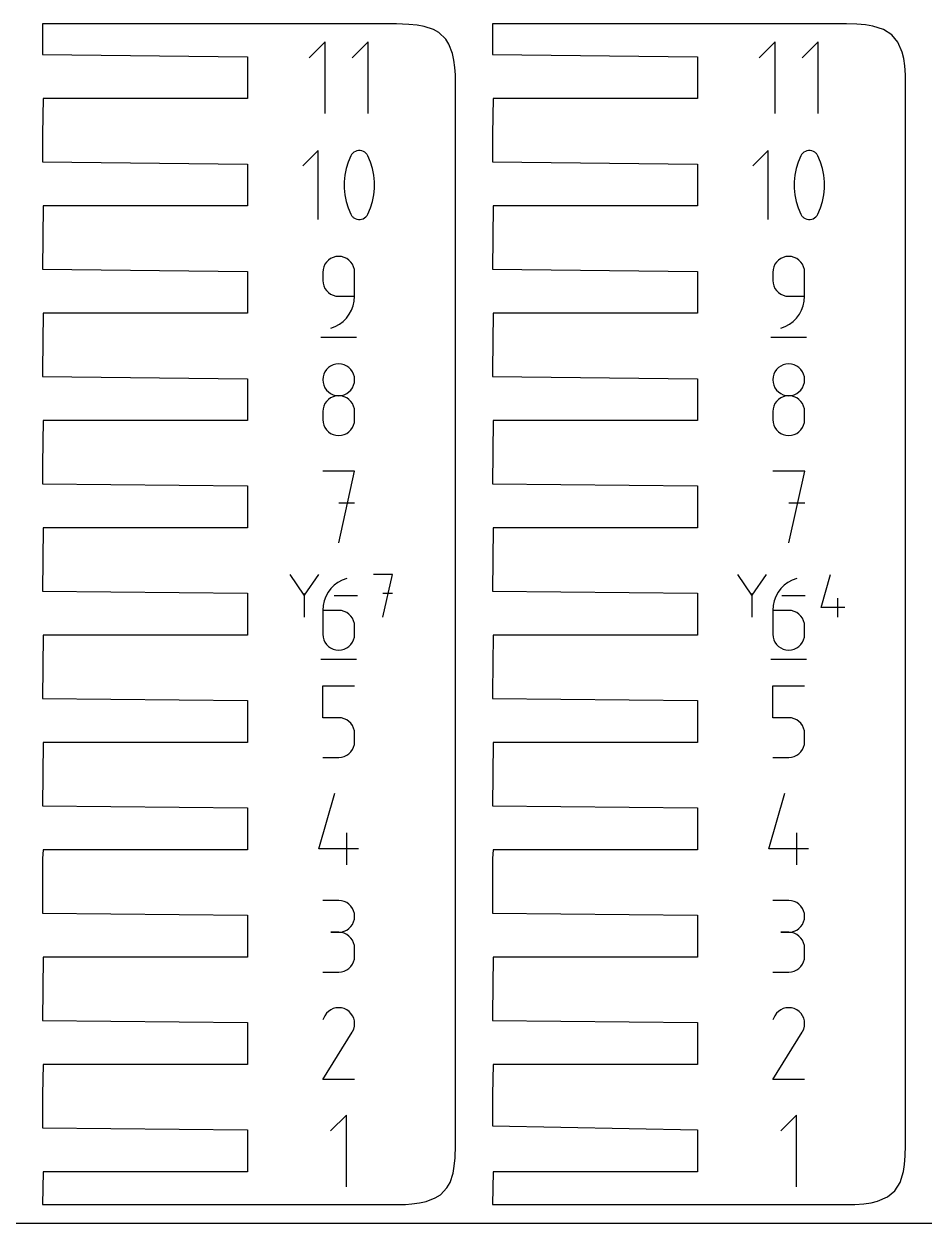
# Model space of a CAD drawing. Extents: x 0 to 38, y 0 to 25.5.
# Drawn here: x 16.575 to 19.625, y 0 to 4.062 of the extents above; entities that cross this region are included whole.
import ezdxf

# ---------------------------------------------------------------- set-up
doc = ezdxf.new("R2010")
doc.units = 0

msp = doc.modelspace()

# ---------------------------------------------------------------- linework, layer by layer
at = {"layer": 'annotation', "color": 1}
for p, q in [((17.595674, 4.002282), (17.541607, 3.9482)), ((17.595674, 3.759082), (17.595674, 4.002282)), ((17.74094, 4.002282), (17.686874, 3.9482)), ((17.74094, 3.759082), (17.74094, 4.002282)), ((19.120674, 4.002282), (19.066607, 3.9482)), ((19.120674, 3.759082), (19.120674, 4.002282)), ((19.26594, 4.002282), (19.211874, 3.9482)), ((19.26594, 3.759082), (19.26594, 4.002282)), ((17.571891, 3.634028), (17.519878, 3.582)), ((17.571891, 3.400063), (17.571891, 3.634028)), ((17.685079, 3.620524), (17.682059, 3.615501)), ((17.688843, 3.624804), (17.685079, 3.620524)), ((17.693227, 3.6283), (17.688843, 3.624804)), ((17.698104, 3.630971), (17.693227, 3.6283)), ((17.703352, 3.632775), (17.698104, 3.630971)), ((17.708844, 3.633671), (17.703352, 3.632775)), ((17.714458, 3.633618), (17.708844, 3.633671)), ((17.720067, 3.632573), (17.714458, 3.633618)), ((17.725548, 3.630497), (17.720067, 3.632573)), ((17.727646, 3.629394), (17.725548, 3.630497)), ((17.725548, 3.630497), (17.725548, 3.630497)), ((17.729659, 3.628128), (17.727646, 3.629394)), ((17.731578, 3.626707), (17.729659, 3.628128)), ((17.733393, 3.625143), (17.731578, 3.626707)), ((17.735093, 3.623445), (17.733393, 3.625143)), ((17.73667, 3.621624), (17.735093, 3.623445)), ((17.738112, 3.619688), (17.73667, 3.621624)), ((17.739412, 3.617649), (17.738112, 3.619688)), ((17.740558, 3.615516), (17.739412, 3.617649)), ((19.096891, 3.634028), (19.044877, 3.582)), ((19.096891, 3.400063), (19.096891, 3.634028)), ((19.210079, 3.620524), (19.207059, 3.615501)), ((19.213843, 3.624804), (19.210079, 3.620524)), ((19.218226, 3.6283), (19.213843, 3.624804)), ((19.223104, 3.630971), (19.218226, 3.6283)), ((19.228351, 3.632775), (19.223104, 3.630971)), ((19.233844, 3.633671), (19.228351, 3.632775)), ((19.239458, 3.633618), (19.233844, 3.633671)), ((19.245067, 3.632573), (19.239458, 3.633618)), ((19.250548, 3.630497), (19.245067, 3.632573)), ((19.252646, 3.629394), (19.250548, 3.630497)), ((19.250548, 3.630497), (19.250548, 3.630497)), ((19.254659, 3.628128), (19.252646, 3.629394)), ((19.256578, 3.626707), (19.254659, 3.628128)), ((19.258393, 3.625143), (19.256578, 3.626707)), ((19.260093, 3.623445), (19.258393, 3.625143)), ((19.261669, 3.621624), (19.260093, 3.623445)), ((19.263112, 3.619688), (19.261669, 3.621624)), ((19.264412, 3.617649), (19.263112, 3.619688)), ((19.265558, 3.615516), (19.264412, 3.617649)), ((17.673091, 3.594411), (17.666364, 3.572709)), ((17.682059, 3.615501), (17.673091, 3.594411)), ((17.682059, 3.615501), (17.682059, 3.615501)), ((17.74957, 3.594382), (17.740558, 3.615516)), ((17.740558, 3.615516), (17.740558, 3.615516)), ((17.756329, 3.572647), (17.74957, 3.594382)), ((19.198091, 3.594411), (19.191364, 3.572709)), ((19.207059, 3.615501), (19.198091, 3.594411)), ((19.207059, 3.615501), (19.207059, 3.615501)), ((19.27457, 3.594382), (19.265558, 3.615516)), ((19.265558, 3.615516), (19.265558, 3.615516)), ((19.281329, 3.572647), (19.27457, 3.594382)), ((17.66188, 3.550568), (17.659638, 3.528161)), ((17.666364, 3.572709), (17.66188, 3.550568)), ((17.760835, 3.550485), (17.756329, 3.572647)), ((17.763088, 3.528067), (17.760835, 3.550485)), ((19.18688, 3.550568), (19.184638, 3.528161)), ((19.191364, 3.572709), (19.18688, 3.550568)), ((19.285835, 3.550485), (19.281329, 3.572647)), ((19.288088, 3.528067), (19.285835, 3.550485)), ((17.659638, 3.528161), (17.659638, 3.505663)), ((17.659638, 3.505663), (17.66188, 3.483244)), ((17.760835, 3.483161), (17.763088, 3.505569)), ((17.763088, 3.505569), (17.763088, 3.528067)), ((19.184638, 3.528161), (19.184638, 3.505663)), ((19.184638, 3.505663), (19.18688, 3.483244)), ((19.285835, 3.483161), (19.288088, 3.505569)), ((19.288088, 3.505569), (19.288088, 3.528067)), ((17.66188, 3.483244), (17.666364, 3.46108)), ((17.666364, 3.46108), (17.673091, 3.439341)), ((17.74957, 3.439313), (17.756329, 3.461018)), ((17.756329, 3.461018), (17.760835, 3.483161)), ((19.18688, 3.483244), (19.191364, 3.46108)), ((19.191364, 3.46108), (19.198091, 3.439341)), ((19.27457, 3.439313), (19.281329, 3.461018)), ((19.281329, 3.461018), (19.285835, 3.483161)), ((17.673091, 3.439341), (17.682059, 3.418203)), ((17.682059, 3.418203), (17.682059, 3.418203)), ((17.682059, 3.418203), (17.683201, 3.416074)), ((17.683201, 3.416074), (17.684491, 3.414045)), ((17.684491, 3.414045), (17.685923, 3.412122)), ((17.733773, 3.408958), (17.737537, 3.413221)), ((17.737537, 3.413221), (17.740558, 3.418218)), ((17.740558, 3.418218), (17.74957, 3.439313)), ((17.740558, 3.418218), (17.740558, 3.418218)), ((19.198091, 3.439341), (19.207059, 3.418203)), ((19.207059, 3.418203), (19.207059, 3.418203)), ((19.207059, 3.418203), (19.208201, 3.416074)), ((19.208201, 3.416074), (19.209491, 3.414045)), ((19.209491, 3.414045), (19.210923, 3.412122)), ((19.258773, 3.408958), (19.262537, 3.413221)), ((19.262537, 3.413221), (19.265558, 3.418218)), ((19.265558, 3.418218), (19.27457, 3.439313)), ((19.265558, 3.418218), (19.265558, 3.418218)), ((17.685923, 3.412122), (17.687492, 3.410311)), ((17.687492, 3.410311), (17.689193, 3.408618)), ((17.689193, 3.408618), (17.691019, 3.407049)), ((17.691019, 3.407049), (17.692966, 3.40561)), ((17.692966, 3.40561), (17.695029, 3.404308)), ((17.695029, 3.404308), (17.697201, 3.403149)), ((17.697201, 3.403149), (17.697201, 3.403149)), ((17.697201, 3.403149), (17.702639, 3.401117)), ((17.702639, 3.401117), (17.708215, 3.400107)), ((17.708215, 3.400107), (17.713805, 3.400078)), ((17.713805, 3.400078), (17.719282, 3.400991)), ((17.719282, 3.400991), (17.72452, 3.402802)), ((17.72452, 3.402802), (17.729392, 3.405472)), ((17.729392, 3.405472), (17.733773, 3.408958)), ((19.210923, 3.412122), (19.212492, 3.410311)), ((19.212492, 3.410311), (19.214192, 3.408618)), ((19.214192, 3.408618), (19.216019, 3.407049)), ((19.216019, 3.407049), (19.217966, 3.40561)), ((19.217966, 3.40561), (19.220029, 3.404308)), ((19.220029, 3.404308), (19.222201, 3.403149)), ((19.222201, 3.403149), (19.222201, 3.403149)), ((19.222201, 3.403149), (19.227639, 3.401117)), ((19.227639, 3.401117), (19.233215, 3.400107)), ((19.233215, 3.400107), (19.238805, 3.400078)), ((19.238805, 3.400078), (19.244282, 3.400991)), ((19.244282, 3.400991), (19.249519, 3.402802)), ((19.249519, 3.402802), (19.254392, 3.405472)), ((19.254392, 3.405472), (19.258773, 3.408958)), ((17.600168, 3.255763), (17.594834, 3.248214)), ((17.606682, 3.262283), (17.600168, 3.255763)), ((17.614221, 3.267621), (17.606682, 3.262283)), ((17.622632, 3.271623), (17.614221, 3.267621)), ((17.631761, 3.274137), (17.622632, 3.271623)), ((17.641454, 3.275009), (17.631761, 3.274137)), ((17.651167, 3.274137), (17.641454, 3.275009)), ((17.641454, 3.275009), (17.641454, 3.275009)), ((17.660306, 3.271623), (17.651167, 3.274137)), ((17.668721, 3.267621), (17.660306, 3.271623)), ((17.676257, 3.262283), (17.668721, 3.267621)), ((17.682765, 3.255763), (17.676257, 3.262283)), ((17.688091, 3.248214), (17.682765, 3.255763)), ((19.125168, 3.255763), (19.119834, 3.248214)), ((19.131681, 3.262283), (19.125168, 3.255763)), ((19.139221, 3.267621), (19.131681, 3.262283)), ((19.147632, 3.271623), (19.139221, 3.267621)), ((19.156761, 3.274137), (19.147632, 3.271623)), ((19.166454, 3.275009), (19.156761, 3.274137)), ((19.176167, 3.274137), (19.166454, 3.275009)), ((19.166454, 3.275009), (19.166454, 3.275009)), ((19.185306, 3.271623), (19.176167, 3.274137)), ((19.19372, 3.267621), (19.185306, 3.271623)), ((19.201257, 3.262283), (19.19372, 3.267621)), ((19.207765, 3.255763), (19.201257, 3.262283)), ((19.21309, 3.248214), (19.207765, 3.255763)), ((17.58832, 3.230643), (17.587448, 3.220927)), ((17.587448, 3.220927), (17.587448, 3.193887)), ((17.590833, 3.23979), (17.58832, 3.230643)), ((17.594834, 3.248214), (17.590833, 3.23979)), ((17.692083, 3.23979), (17.688091, 3.248214)), ((17.69459, 3.230643), (17.692083, 3.23979)), ((17.695459, 3.220927), (17.69459, 3.230643)), ((17.695459, 3.13982), (17.695459, 3.220927)), ((17.695459, 3.220927), (17.695459, 3.220927)), ((19.11332, 3.230643), (19.112448, 3.220927)), ((19.112448, 3.220927), (19.112448, 3.193887)), ((19.115833, 3.23979), (19.11332, 3.230643)), ((19.119834, 3.248214), (19.115833, 3.23979)), ((19.217083, 3.23979), (19.21309, 3.248214)), ((19.21959, 3.230643), (19.217083, 3.23979)), ((19.220459, 3.220927), (19.21959, 3.230643)), ((19.220459, 3.13982), (19.220459, 3.220927)), ((19.220459, 3.220927), (19.220459, 3.220927)), ((17.587448, 3.193887), (17.587448, 3.193887)), ((17.587448, 3.193887), (17.58832, 3.184171)), ((17.58832, 3.184171), (17.590833, 3.175026)), ((17.590833, 3.175026), (17.594834, 3.166604)), ((19.112448, 3.193887), (19.112448, 3.193887)), ((19.112448, 3.193887), (19.11332, 3.184171)), ((19.11332, 3.184171), (19.115833, 3.175026)), ((19.115833, 3.175026), (19.119834, 3.166604)), ((17.594834, 3.166604), (17.600168, 3.159057)), ((17.600168, 3.159057), (17.606682, 3.15254)), ((17.606682, 3.15254), (17.614221, 3.147205)), ((17.614221, 3.147205), (17.622632, 3.143204)), ((17.622632, 3.143204), (17.631761, 3.140692)), ((17.631761, 3.140692), (17.641454, 3.13982)), ((17.641454, 3.13982), (17.695459, 3.13982)), ((17.694264, 3.123423), (17.695459, 3.13982)), ((19.119834, 3.166604), (19.125168, 3.159057)), ((19.125168, 3.159057), (19.131681, 3.15254)), ((19.131681, 3.15254), (19.139221, 3.147205)), ((19.139221, 3.147205), (19.147632, 3.143204)), ((19.147632, 3.143204), (19.156761, 3.140692)), ((19.156761, 3.140692), (19.166454, 3.13982)), ((19.166454, 3.13982), (19.220459, 3.13982)), ((19.219263, 3.123423), (19.220459, 3.13982)), ((17.6775, 3.078843), (17.685137, 3.092736)), ((17.685137, 3.092736), (17.690774, 3.107662)), ((17.690774, 3.107662), (17.694264, 3.123423)), ((19.2025, 3.078843), (19.210137, 3.092736)), ((19.210137, 3.092736), (19.215774, 3.107662)), ((19.215774, 3.107662), (19.219263, 3.123423)), ((17.644048, 3.045343), (17.656809, 3.054948)), ((17.656809, 3.054948), (17.668008, 3.066181)), ((17.668008, 3.066181), (17.6775, 3.078843)), ((19.169048, 3.045343), (19.181808, 3.054948)), ((19.181808, 3.054948), (19.193008, 3.066181)), ((19.193008, 3.066181), (19.2025, 3.078843)), ((17.614428, 3.031809), (17.629872, 3.037564)), ((17.614428, 3.031809), (17.614428, 3.031809)), ((17.629872, 3.037564), (17.644048, 3.045343)), ((19.139428, 3.031809), (19.154872, 3.037564)), ((19.139428, 3.031809), (19.139428, 3.031809)), ((19.154872, 3.037564), (19.169048, 3.045343)), ((17.5807, 3.001409), (17.7023, 3.001409)), ((19.105699, 3.001409), (19.227299, 3.001409)), ((17.600178, 2.891855), (17.594846, 2.884325)), ((17.606691, 2.898362), (17.600178, 2.891855)), ((17.614229, 2.903692), (17.606691, 2.898362)), ((17.622641, 2.907691), (17.614229, 2.903692)), ((17.631772, 2.910204), (17.622641, 2.907691)), ((17.641469, 2.911075), (17.631772, 2.910204)), ((17.651166, 2.910204), (17.641469, 2.911075)), ((17.641469, 2.911075), (17.641469, 2.911075)), ((17.660297, 2.907691), (17.651166, 2.910204)), ((17.668709, 2.903692), (17.660297, 2.907691)), ((17.676247, 2.898362), (17.668709, 2.903692)), ((17.68276, 2.891855), (17.676247, 2.898362)), ((17.688092, 2.884325), (17.68276, 2.891855)), ((19.125178, 2.891855), (19.119846, 2.884325)), ((19.13169, 2.898362), (19.125178, 2.891855)), ((19.139229, 2.903692), (19.13169, 2.898362)), ((19.147641, 2.907691), (19.139229, 2.903692)), ((19.156772, 2.910204), (19.147641, 2.907691)), ((19.166469, 2.911075), (19.156772, 2.910204)), ((19.176166, 2.910204), (19.166469, 2.911075)), ((19.166469, 2.911075), (19.166469, 2.911075)), ((19.185297, 2.907691), (19.176166, 2.910204)), ((19.193709, 2.903692), (19.185297, 2.907691)), ((19.201247, 2.898362), (19.193709, 2.903692)), ((19.20776, 2.891855), (19.201247, 2.898362)), ((19.213092, 2.884325), (19.20776, 2.891855)), ((17.588335, 2.866816), (17.587464, 2.857146)), ((17.587464, 2.857146), (17.587464, 2.857146)), ((17.587464, 2.857146), (17.588335, 2.84743)), ((17.590847, 2.875928), (17.588335, 2.866816)), ((17.588335, 2.84743), (17.590849, 2.838284)), ((17.594846, 2.884325), (17.590847, 2.875928)), ((17.692091, 2.875928), (17.688092, 2.884325)), ((17.692089, 2.838284), (17.694603, 2.84743)), ((17.694603, 2.866816), (17.692091, 2.875928)), ((17.695474, 2.857146), (17.694603, 2.866816)), ((17.694603, 2.84743), (17.695474, 2.857146)), ((17.695474, 2.857146), (17.695474, 2.857146)), ((19.113335, 2.866816), (19.112463, 2.857146)), ((19.112463, 2.857146), (19.112463, 2.857146)), ((19.112463, 2.857146), (19.113335, 2.84743)), ((19.115847, 2.875928), (19.113335, 2.866816)), ((19.113335, 2.84743), (19.115849, 2.838284)), ((19.119846, 2.884325), (19.115847, 2.875928)), ((19.217091, 2.875928), (19.213092, 2.884325)), ((19.217089, 2.838284), (19.219602, 2.84743)), ((19.219603, 2.866816), (19.217091, 2.875928)), ((19.219602, 2.84743), (19.220474, 2.857146)), ((19.220474, 2.857146), (19.219603, 2.866816)), ((19.220474, 2.857146), (19.220474, 2.857146)), ((17.590849, 2.838284), (17.594849, 2.82986)), ((17.594849, 2.82986), (17.600183, 2.822311)), ((17.600183, 2.822311), (17.606697, 2.815791)), ((17.606697, 2.815791), (17.614236, 2.810453)), ((17.614236, 2.810453), (17.622647, 2.80645)), ((17.622647, 2.80645), (17.631776, 2.803936)), ((17.631776, 2.803936), (17.641469, 2.803064)), ((17.641469, 2.803064), (17.651162, 2.803936)), ((17.651162, 2.803936), (17.660291, 2.80645)), ((17.660291, 2.80645), (17.668702, 2.810453)), ((17.668702, 2.810453), (17.676241, 2.815791)), ((17.676241, 2.815791), (17.682755, 2.822311)), ((17.682755, 2.822311), (17.688089, 2.82986)), ((17.688089, 2.82986), (17.692089, 2.838284)), ((19.115849, 2.838284), (19.119849, 2.82986)), ((19.119849, 2.82986), (19.125183, 2.822311)), ((19.125183, 2.822311), (19.131697, 2.815791)), ((19.131697, 2.815791), (19.139236, 2.810453)), ((19.139236, 2.810453), (19.147647, 2.80645)), ((19.147647, 2.80645), (19.156776, 2.803936)), ((19.156776, 2.803936), (19.166469, 2.803064)), ((19.166469, 2.803064), (19.176162, 2.803936)), ((19.176162, 2.803936), (19.185291, 2.80645)), ((19.185291, 2.80645), (19.193702, 2.810453)), ((19.193702, 2.810453), (19.201241, 2.815791)), ((19.201241, 2.815791), (19.207755, 2.822311)), ((19.207755, 2.822311), (19.213089, 2.82986)), ((19.213089, 2.82986), (19.217089, 2.838284)), ((17.590847, 2.767852), (17.588335, 2.758709)), ((17.594846, 2.776274), (17.590847, 2.767852)), ((17.600178, 2.783821), (17.594846, 2.776274)), ((17.606691, 2.790339), (17.600178, 2.783821)), ((17.614229, 2.795676), (17.606691, 2.790339)), ((17.622641, 2.799679), (17.614229, 2.795676)), ((17.631772, 2.802192), (17.622641, 2.799679)), ((17.641469, 2.803064), (17.631772, 2.802192)), ((17.651166, 2.802193), (17.641469, 2.803064)), ((17.641469, 2.803064), (17.641469, 2.803064)), ((17.641469, 2.803064), (17.641469, 2.803064)), ((17.660297, 2.79968), (17.651166, 2.802193)), ((17.668709, 2.79568), (17.660297, 2.79968)), ((17.676247, 2.790344), (17.668709, 2.79568)), ((17.68276, 2.783827), (17.676247, 2.790344)), ((17.688092, 2.776281), (17.68276, 2.783827)), ((17.692091, 2.767858), (17.688092, 2.776281)), ((17.694603, 2.758713), (17.692091, 2.767858)), ((19.115847, 2.767852), (19.113335, 2.758709)), ((19.119846, 2.776274), (19.115847, 2.767852)), ((19.125178, 2.783821), (19.119846, 2.776274)), ((19.13169, 2.790339), (19.125178, 2.783821)), ((19.139229, 2.795676), (19.13169, 2.790339)), ((19.147641, 2.799679), (19.139229, 2.795676)), ((19.156772, 2.802192), (19.147641, 2.799679)), ((19.166469, 2.803064), (19.156772, 2.802192)), ((19.176166, 2.802193), (19.166469, 2.803064)), ((19.166469, 2.803064), (19.166469, 2.803064)), ((19.166469, 2.803064), (19.166469, 2.803064)), ((19.185297, 2.79968), (19.176166, 2.802193)), ((19.193709, 2.79568), (19.185297, 2.79968)), ((19.201247, 2.790344), (19.193709, 2.79568)), ((19.20776, 2.783827), (19.201247, 2.790344)), ((19.213092, 2.776281), (19.20776, 2.783827)), ((19.217091, 2.767858), (19.213092, 2.776281)), ((19.219603, 2.758713), (19.217091, 2.767858)), ((17.588335, 2.758709), (17.587464, 2.748998)), ((17.587464, 2.748998), (17.587464, 2.722094)), ((17.587464, 2.722094), (17.587464, 2.722094)), ((17.587464, 2.722094), (17.588335, 2.712384)), ((17.695474, 2.748998), (17.694603, 2.758713)), ((17.694603, 2.712384), (17.695474, 2.722094)), ((17.695474, 2.722094), (17.695474, 2.748998)), ((17.695474, 2.748998), (17.695474, 2.748998)), ((19.113335, 2.758709), (19.112463, 2.748998)), ((19.112463, 2.748998), (19.112463, 2.722094)), ((19.112463, 2.722094), (19.112463, 2.722094)), ((19.112463, 2.722094), (19.113335, 2.712384)), ((19.219602, 2.712384), (19.220474, 2.722094)), ((19.220474, 2.748998), (19.219603, 2.758713)), ((19.220474, 2.722094), (19.220474, 2.748998)), ((19.220474, 2.748998), (19.220474, 2.748998)), ((17.588335, 2.712384), (17.590849, 2.703251)), ((17.590849, 2.703251), (17.594849, 2.694847)), ((17.594849, 2.694847), (17.600183, 2.687323)), ((17.600183, 2.687323), (17.606697, 2.680828)), ((17.676241, 2.680828), (17.682755, 2.687323)), ((17.682755, 2.687323), (17.688089, 2.694847)), ((17.688089, 2.694847), (17.692089, 2.703251)), ((17.692089, 2.703251), (17.694603, 2.712384)), ((19.113335, 2.712384), (19.115849, 2.703251)), ((19.115849, 2.703251), (19.119849, 2.694847)), ((19.119849, 2.694847), (19.125183, 2.687323)), ((19.125183, 2.687323), (19.131697, 2.680828)), ((19.201241, 2.680828), (19.207755, 2.687323)), ((19.207755, 2.687323), (19.213089, 2.694847)), ((19.213089, 2.694847), (19.217089, 2.703251)), ((19.217089, 2.703251), (19.219602, 2.712384)), ((17.606697, 2.680828), (17.614236, 2.675514)), ((17.614236, 2.675514), (17.622647, 2.671532)), ((17.622647, 2.671532), (17.631776, 2.669032)), ((17.631776, 2.669032), (17.641469, 2.668165)), ((17.641469, 2.668165), (17.651162, 2.669032)), ((17.641469, 2.668165), (17.641469, 2.668165)), ((17.651162, 2.669032), (17.660291, 2.671532)), ((17.660291, 2.671532), (17.668702, 2.675514)), ((17.668702, 2.675514), (17.676241, 2.680828)), ((19.131697, 2.680828), (19.139236, 2.675514)), ((19.139236, 2.675514), (19.147647, 2.671532)), ((19.147647, 2.671532), (19.156776, 2.669032)), ((19.156776, 2.669032), (19.166469, 2.668165)), ((19.166469, 2.668165), (19.176162, 2.669032)), ((19.166469, 2.668165), (19.166469, 2.668165)), ((19.176162, 2.669032), (19.185291, 2.671532)), ((19.185291, 2.671532), (19.193702, 2.675514)), ((19.193702, 2.675514), (19.201241, 2.680828)), ((17.695535, 2.547736), (17.587387, 2.547736)), ((17.641469, 2.304536), (17.695535, 2.547736)), ((19.220535, 2.547736), (19.112387, 2.547736)), ((19.166469, 2.304536), (19.220535, 2.547736)), ((17.695535, 2.439436), (17.641469, 2.439436)), ((19.220535, 2.439436), (19.166469, 2.439436)), ((17.524614, 2.127549), (17.476576, 2.197018)), ((17.572643, 2.197018), (17.524614, 2.127549)), ((17.82344, 2.197013), (17.759399, 2.197013)), ((17.791424, 2.052999), (17.82344, 2.197013)), ((19.041653, 2.127549), (18.993615, 2.197018)), ((19.089682, 2.197018), (19.041653, 2.127549)), ((19.276442, 2.085015), (19.308377, 2.197013)), ((17.626141, 2.160848), (17.61493, 2.14959)), ((17.638918, 2.170483), (17.626141, 2.160848)), ((17.653115, 2.178299), (17.638918, 2.170483)), ((17.668586, 2.1841), (17.653115, 2.178299)), ((17.668586, 2.1841), (17.668586, 2.1841)), ((19.151141, 2.160848), (19.13993, 2.14959)), ((19.163918, 2.170483), (19.151141, 2.160848)), ((19.178115, 2.178299), (19.163918, 2.170483)), ((19.193586, 2.1841), (19.178115, 2.178299)), ((19.193586, 2.1841), (19.193586, 2.1841)), ((17.524614, 2.133139), (17.524614, 2.052995)), ((17.597789, 2.122986), (17.59215, 2.108032)), ((17.605431, 2.136904), (17.597789, 2.122986)), ((17.61493, 2.14959), (17.605431, 2.136904)), ((17.705411, 2.125006), (17.626667, 2.125006)), ((17.82344, 2.132882), (17.791424, 2.132882)), ((19.041653, 2.133139), (19.041653, 2.052995)), ((19.122789, 2.122986), (19.11715, 2.108032)), ((19.130431, 2.136904), (19.122789, 2.122986)), ((19.13993, 2.14959), (19.130431, 2.136904)), ((19.22245, 2.125006), (19.143705, 2.125006)), ((19.332436, 2.052999), (19.332436, 2.116959)), ((17.588659, 2.092238), (17.587464, 2.075799)), ((17.587464, 2.075799), (17.587464, 1.994966)), ((17.641469, 2.075799), (17.587464, 2.075799)), ((17.59215, 2.108032), (17.588659, 2.092238)), ((17.651182, 2.074932), (17.641469, 2.075799)), ((17.660322, 2.072433), (17.651182, 2.074932)), ((17.668736, 2.06845), (17.660322, 2.072433)), ((19.113659, 2.092238), (19.112463, 2.075799)), ((19.112463, 2.075799), (19.112463, 1.994966)), ((19.166469, 2.075799), (19.112463, 2.075799)), ((19.11715, 2.108032), (19.113659, 2.092238)), ((19.176182, 2.074932), (19.166469, 2.075799)), ((19.185322, 2.072433), (19.176182, 2.074932)), ((19.193736, 2.06845), (19.185322, 2.072433)), ((19.356406, 2.085015), (19.276442, 2.085015)), ((17.676273, 2.063137), (17.668736, 2.06845)), ((17.68278, 2.056642), (17.676273, 2.063137)), ((17.688106, 2.049117), (17.68278, 2.056642)), ((17.692098, 2.040713), (17.688106, 2.049117)), ((17.694605, 2.03158), (17.692098, 2.040713)), ((17.695474, 2.02187), (17.694605, 2.03158)), ((19.201272, 2.063137), (19.193736, 2.06845)), ((19.20778, 2.056642), (19.201272, 2.063137)), ((19.213106, 2.049117), (19.20778, 2.056642)), ((19.217098, 2.040713), (19.213106, 2.049117)), ((19.219605, 2.03158), (19.217098, 2.040713)), ((19.220474, 2.02187), (19.219605, 2.03158)), ((17.587464, 1.994966), (17.587464, 1.994966)), ((17.587464, 1.994966), (17.588335, 1.985251)), ((17.694605, 1.985251), (17.695474, 1.994966)), ((17.695474, 1.994966), (17.695474, 2.02187)), ((17.695474, 2.02187), (17.695474, 2.02187)), ((19.112463, 1.994966), (19.112463, 1.994966)), ((19.112463, 1.994966), (19.113335, 1.985251)), ((19.219605, 1.985251), (19.220474, 1.994966)), ((19.220474, 1.994966), (19.220474, 2.02187)), ((19.220474, 2.02187), (19.220474, 2.02187)), ((17.588335, 1.985251), (17.590849, 1.976106)), ((17.590849, 1.976106), (17.594849, 1.967684)), ((17.594849, 1.967684), (17.600183, 1.960137)), ((17.600183, 1.960137), (17.606697, 1.95362)), ((17.606697, 1.95362), (17.614236, 1.948285)), ((17.668736, 1.948285), (17.676273, 1.95362)), ((17.676273, 1.95362), (17.68278, 1.960137)), ((17.68278, 1.960137), (17.688106, 1.967684)), ((17.688106, 1.967684), (17.692098, 1.976106)), ((17.692098, 1.976106), (17.694605, 1.985251)), ((19.113335, 1.985251), (19.115849, 1.976106)), ((19.115849, 1.976106), (19.119849, 1.967684)), ((19.119849, 1.967684), (19.125183, 1.960137)), ((19.125183, 1.960137), (19.131697, 1.95362)), ((19.131697, 1.95362), (19.139236, 1.948285)), ((19.193736, 1.948285), (19.201272, 1.95362)), ((19.201272, 1.95362), (19.20778, 1.960137)), ((19.20778, 1.960137), (19.213106, 1.967684)), ((19.213106, 1.967684), (19.217098, 1.976106)), ((19.217098, 1.976106), (19.219605, 1.985251)), ((17.5807, 1.9105), (17.7023, 1.9105)), ((17.614236, 1.948285), (17.622647, 1.944284)), ((17.622647, 1.944284), (17.631776, 1.941772)), ((17.631776, 1.941772), (17.641469, 1.9409)), ((17.641469, 1.9409), (17.651182, 1.941772)), ((17.641469, 1.9409), (17.641469, 1.9409)), ((17.651182, 1.941772), (17.660322, 1.944284)), ((17.660322, 1.944284), (17.668736, 1.948285)), ((19.105699, 1.9105), (19.227299, 1.9105)), ((19.139236, 1.948285), (19.147647, 1.944284)), ((19.147647, 1.944284), (19.156776, 1.941772)), ((19.156776, 1.941772), (19.166469, 1.9409)), ((19.166469, 1.9409), (19.176182, 1.941772)), ((19.166469, 1.9409), (19.166469, 1.9409)), ((19.176182, 1.941772), (19.185322, 1.944284)), ((19.185322, 1.944284), (19.193736, 1.948285)), ((17.587464, 1.712163), (17.587464, 1.820464)), ((17.587464, 1.820464), (17.695474, 1.820464)), ((19.112463, 1.712163), (19.112463, 1.820464)), ((19.112463, 1.820464), (19.220474, 1.820464)), ((17.641469, 1.712163), (17.587464, 1.712163)), ((17.651166, 1.711296), (17.641469, 1.712163)), ((17.660297, 1.708796), (17.651166, 1.711296)), ((17.668709, 1.704814), (17.660297, 1.708796)), ((19.166469, 1.712163), (19.112463, 1.712163)), ((19.176166, 1.711296), (19.166469, 1.712163)), ((19.185297, 1.708796), (19.176166, 1.711296)), ((19.193709, 1.704814), (19.185297, 1.708796)), ((17.676247, 1.6995), (17.668709, 1.704814)), ((17.68276, 1.693005), (17.676247, 1.6995)), ((17.688092, 1.685481), (17.68276, 1.693005)), ((17.692091, 1.677077), (17.688092, 1.685481)), ((17.694603, 1.667944), (17.692091, 1.677077)), ((17.695474, 1.658234), (17.694603, 1.667944)), ((19.201247, 1.6995), (19.193709, 1.704814)), ((19.20776, 1.693005), (19.201247, 1.6995)), ((19.213092, 1.685481), (19.20776, 1.693005)), ((19.217091, 1.677077), (19.213092, 1.685481)), ((19.219603, 1.667944), (19.217091, 1.677077)), ((19.220474, 1.658234), (19.219603, 1.667944)), ((17.694603, 1.621615), (17.695474, 1.63133)), ((17.695474, 1.63133), (17.695474, 1.658234)), ((17.695474, 1.658234), (17.695474, 1.658234)), ((19.219602, 1.621615), (19.220474, 1.63133)), ((19.220474, 1.63133), (19.220474, 1.658234)), ((19.220474, 1.658234), (19.220474, 1.658234)), ((17.660291, 1.580648), (17.668702, 1.584648)), ((17.668702, 1.584648), (17.676241, 1.589984)), ((17.676241, 1.589984), (17.682755, 1.596501)), ((17.682755, 1.596501), (17.688089, 1.604047)), ((17.688089, 1.604047), (17.692089, 1.61247)), ((17.692089, 1.61247), (17.694603, 1.621615)), ((19.185291, 1.580648), (19.193702, 1.584648)), ((19.193702, 1.584648), (19.201241, 1.589984)), ((19.201241, 1.589984), (19.207755, 1.596501)), ((19.207755, 1.596501), (19.213089, 1.604047)), ((19.213089, 1.604047), (19.217089, 1.61247)), ((19.217089, 1.61247), (19.219602, 1.621615)), ((17.587464, 1.577264), (17.641469, 1.577264)), ((17.641469, 1.577264), (17.651162, 1.578135)), ((17.641469, 1.577264), (17.641469, 1.577264)), ((17.651162, 1.578135), (17.660291, 1.580648)), ((19.112463, 1.577264), (19.166469, 1.577264)), ((19.166469, 1.577264), (19.176162, 1.578135)), ((19.166469, 1.577264), (19.166469, 1.577264)), ((19.176162, 1.578135), (19.185291, 1.580648)), ((17.573951, 1.267694), (17.62788, 1.456827)), ((19.098951, 1.267694), (19.15288, 1.456827)), ((17.66851, 1.213627), (17.66851, 1.321638)), ((19.19351, 1.213627), (19.19351, 1.321638)), ((17.708987, 1.267694), (17.573951, 1.267694)), ((19.233987, 1.267694), (19.098951, 1.267694)), ((17.641469, 1.092909), (17.587464, 1.092909)), ((17.651182, 1.092037), (17.641469, 1.092909)), ((17.660322, 1.089524), (17.651182, 1.092037)), ((17.668736, 1.085526), (17.660322, 1.089524)), ((17.676273, 1.080196), (17.668736, 1.085526)), ((17.68278, 1.073689), (17.676273, 1.080196)), ((17.688106, 1.066159), (17.68278, 1.073689)), ((17.692098, 1.057761), (17.688106, 1.066159)), ((17.694605, 1.04865), (17.692098, 1.057761)), ((19.166469, 1.092909), (19.112463, 1.092909)), ((19.176182, 1.092037), (19.166469, 1.092909)), ((19.185322, 1.089524), (19.176182, 1.092037)), ((19.193736, 1.085526), (19.185322, 1.089524)), ((19.201272, 1.080196), (19.193736, 1.085526)), ((19.20778, 1.073689), (19.201272, 1.080196)), ((19.213106, 1.066159), (19.20778, 1.073689)), ((19.217098, 1.057761), (19.213106, 1.066159)), ((19.219605, 1.04865), (19.217098, 1.057761)), ((17.688106, 1.011693), (17.692098, 1.020117)), ((17.692098, 1.020117), (17.694605, 1.029264)), ((17.695474, 1.03898), (17.694605, 1.04865)), ((17.694605, 1.029264), (17.695474, 1.03898)), ((17.695474, 1.03898), (17.695474, 1.03898)), ((19.213106, 1.011693), (19.217098, 1.020117)), ((19.217098, 1.020117), (19.219605, 1.029264)), ((19.220474, 1.03898), (19.219605, 1.04865)), ((19.219605, 1.029264), (19.220474, 1.03898)), ((19.220474, 1.03898), (19.220474, 1.03898)), ((17.641469, 0.984898), (17.614428, 0.984898)), ((17.614428, 0.984898), (17.641469, 0.984898)), ((17.641469, 0.984898), (17.651182, 0.98577)), ((17.651182, 0.984026), (17.641469, 0.984898)), ((17.641469, 0.984898), (17.641469, 0.984898)), ((17.651182, 0.98577), (17.660322, 0.988284)), ((17.660322, 0.981514), (17.651182, 0.984026)), ((17.660322, 0.988284), (17.668736, 0.992286)), ((17.668736, 0.977515), (17.660322, 0.981514)), ((17.668736, 0.992286), (17.676273, 0.997624)), ((17.676273, 0.972185), (17.668736, 0.977515)), ((17.676273, 0.997624), (17.68278, 1.004144)), ((17.68278, 1.004144), (17.688106, 1.011693)), ((19.166469, 0.984898), (19.139428, 0.984898)), ((19.139428, 0.984898), (19.166469, 0.984898)), ((19.166469, 0.984898), (19.176182, 0.98577)), ((19.176182, 0.984026), (19.166469, 0.984898)), ((19.166469, 0.984898), (19.166469, 0.984898)), ((19.176182, 0.98577), (19.185322, 0.988284)), ((19.185322, 0.981514), (19.176182, 0.984026)), ((19.185322, 0.988284), (19.193736, 0.992286)), ((19.193736, 0.977515), (19.185322, 0.981514)), ((19.193736, 0.992286), (19.201272, 0.997624)), ((19.201272, 0.972185), (19.193736, 0.977515)), ((19.201272, 0.997624), (19.20778, 1.004144)), ((19.20778, 1.004144), (19.213106, 1.011693)), ((17.68278, 0.965678), (17.676273, 0.972185)), ((17.688106, 0.958148), (17.68278, 0.965678)), ((17.692098, 0.94975), (17.688106, 0.958148)), ((17.694605, 0.940639), (17.692098, 0.94975)), ((17.695474, 0.930969), (17.694605, 0.940639)), ((19.20778, 0.965678), (19.201272, 0.972185)), ((19.213106, 0.958148), (19.20778, 0.965678)), ((19.217098, 0.94975), (19.213106, 0.958148)), ((19.219605, 0.940639), (19.217098, 0.94975)), ((19.220474, 0.930969), (19.219605, 0.940639)), ((17.692098, 0.88514), (17.694605, 0.894254)), ((17.694605, 0.894254), (17.695474, 0.903928)), ((17.695474, 0.903928), (17.695474, 0.930969)), ((17.695474, 0.930969), (17.695474, 0.930969)), ((19.217098, 0.88514), (19.219605, 0.894254)), ((19.219605, 0.894254), (19.220474, 0.903928)), ((19.220474, 0.903928), (19.220474, 0.930969)), ((19.220474, 0.930969), (19.220474, 0.930969)), ((17.651182, 0.85087), (17.660322, 0.853381)), ((17.660322, 0.853381), (17.668736, 0.857378)), ((17.668736, 0.857378), (17.676273, 0.862707)), ((17.676273, 0.862707), (17.68278, 0.869212)), ((17.68278, 0.869212), (17.688106, 0.876742)), ((17.688106, 0.876742), (17.692098, 0.88514)), ((19.176182, 0.85087), (19.185322, 0.853381)), ((19.185322, 0.853381), (19.193736, 0.857378)), ((19.193736, 0.857378), (19.201272, 0.862707)), ((19.201272, 0.862707), (19.20778, 0.869212)), ((19.20778, 0.869212), (19.213106, 0.876742)), ((19.213106, 0.876742), (19.217098, 0.88514)), ((17.587464, 0.849999), (17.641469, 0.849999)), ((17.641469, 0.849999), (17.651182, 0.85087)), ((17.641469, 0.849999), (17.641469, 0.849999)), ((19.112463, 0.849999), (19.166469, 0.849999)), ((19.166469, 0.849999), (19.176182, 0.85087)), ((19.166469, 0.849999), (19.166469, 0.849999)), ((17.594708, 0.702512), (17.587616, 0.688907)), ((17.600336, 0.710492), (17.594708, 0.702512)), ((17.607088, 0.717154), (17.600336, 0.710492)), ((17.61476, 0.722444), (17.607088, 0.717154)), ((17.623145, 0.726309), (17.61476, 0.722444)), ((17.632038, 0.728695), (17.623145, 0.726309)), ((17.641234, 0.729549), (17.632038, 0.728695)), ((17.650528, 0.728817), (17.641234, 0.729549)), ((17.659714, 0.726447), (17.650528, 0.728817)), ((17.668586, 0.722384), (17.659714, 0.726447)), ((17.676522, 0.716749), (17.668586, 0.722384)), ((17.668586, 0.722384), (17.668586, 0.722384)), ((17.683157, 0.709987), (17.676522, 0.716749)), ((17.688432, 0.702306), (17.683157, 0.709987)), ((17.692289, 0.693911), (17.688432, 0.702306)), ((17.694668, 0.685012), (17.692289, 0.693911)), ((19.119708, 0.702512), (19.112616, 0.688907)), ((19.125336, 0.710492), (19.119708, 0.702512)), ((19.132088, 0.717154), (19.125336, 0.710492)), ((19.13976, 0.722444), (19.132088, 0.717154)), ((19.148145, 0.726309), (19.13976, 0.722444)), ((19.157038, 0.728695), (19.148145, 0.726309)), ((19.166234, 0.729549), (19.157038, 0.728695)), ((19.175528, 0.728817), (19.166234, 0.729549)), ((19.184713, 0.726447), (19.175528, 0.728817)), ((19.193586, 0.722384), (19.184713, 0.726447)), ((19.201522, 0.716749), (19.193586, 0.722384)), ((19.193586, 0.722384), (19.193586, 0.722384)), ((19.208157, 0.709987), (19.201522, 0.716749)), ((19.213432, 0.702306), (19.208157, 0.709987)), ((19.217289, 0.693911), (19.213432, 0.702306)), ((19.219668, 0.685012), (19.217289, 0.693911)), ((17.68823, 0.648506), (17.692351, 0.657354)), ((17.692351, 0.657354), (17.694758, 0.666526)), ((17.695511, 0.675814), (17.694668, 0.685012)), ((17.694758, 0.666526), (17.695511, 0.675814)), ((19.21323, 0.648506), (19.217351, 0.657354)), ((19.217351, 0.657354), (19.219758, 0.666526)), ((19.220511, 0.675814), (19.219668, 0.685012)), ((19.219758, 0.666526), (19.220511, 0.675814)), ((17.587464, 0.486353), (17.687269, 0.647027)), ((17.687269, 0.647027), (17.687389, 0.647174)), ((17.687269, 0.647027), (17.687269, 0.647027)), ((17.687389, 0.647174), (17.687503, 0.647323)), ((17.687503, 0.647323), (17.687613, 0.647475)), ((17.687613, 0.647475), (17.68772, 0.64763)), ((17.68772, 0.64763), (17.687824, 0.64779)), ((17.687824, 0.64779), (17.687927, 0.647957)), ((17.687927, 0.647957), (17.688028, 0.648131)), ((17.688028, 0.648131), (17.688129, 0.648313)), ((17.688129, 0.648313), (17.68823, 0.648506)), ((17.68823, 0.648506), (17.68823, 0.648506)), ((19.112463, 0.486353), (19.212269, 0.647027)), ((19.212269, 0.647027), (19.212388, 0.647174)), ((19.212269, 0.647027), (19.212269, 0.647027)), ((19.212388, 0.647174), (19.212503, 0.647323)), ((19.212503, 0.647323), (19.212613, 0.647475)), ((19.212613, 0.647475), (19.21272, 0.64763)), ((19.21272, 0.64763), (19.212824, 0.64779)), ((19.212824, 0.64779), (19.212927, 0.647957)), ((19.212927, 0.647957), (19.213028, 0.648131)), ((19.213028, 0.648131), (19.213129, 0.648313)), ((19.213129, 0.648313), (19.21323, 0.648506)), ((19.21323, 0.648506), (19.21323, 0.648506)), ((17.695474, 0.486353), (17.587464, 0.486353)), ((19.220474, 0.486353), (19.112463, 0.486353)), ((17.668281, 0.365918), (17.614214, 0.311836)), ((17.668281, 0.122718), (17.668281, 0.365918)), ((19.193281, 0.365918), (19.139214, 0.311836)), ((19.193281, 0.122718), (19.193281, 0.365918))]:
    msp.add_line(p, q, dxfattribs=at)
at = {"layer": 'boundary', "color": 5}
for p, q in [((17.304166, 4.0625), (16.6375, 4.0625)), ((16.6375, 4.0625), (16.6375, 3.959282)), ((17.8375, 4.0625), (17.304166, 4.0625)), ((17.858256, 4.061977), (17.8375, 4.0625)), ((19.095833, 4.0625), (18.162499, 4.0625)), ((18.162499, 4.0625), (18.162499, 3.959282)), ((19.3625, 4.0625), (19.095833, 4.0625)), ((19.397526, 4.061617), (19.3625, 4.0625)), ((17.878984, 4.06106), (17.858256, 4.061977)), ((17.907007, 4.058226), (17.878984, 4.06106)), ((17.930573, 4.053926), (17.907007, 4.058226)), ((17.962431, 4.043733), (17.930573, 4.053926)), ((17.980672, 4.033458), (17.962431, 4.043733)), ((18.004194, 4.011552), (17.980672, 4.033458)), ((19.426586, 4.059112), (19.397526, 4.061617)), ((19.450981, 4.055126), (19.426586, 4.059112)), ((19.48743, 4.043733), (19.450981, 4.055126)), ((19.515876, 4.025924), (19.48743, 4.043733)), ((19.536587, 4.001169), (19.515876, 4.025924)), ((18.0148, 3.993651), (18.004194, 4.011552)), ((18.027176, 3.962576), (18.0148, 3.993651)), ((19.551045, 3.967337), (19.536587, 4.001169)), ((16.6375, 3.959282), (17.332297, 3.951682)), ((17.332297, 3.951682), (17.332297, 3.809682)), ((18.031949, 3.940281), (18.027176, 3.962576)), ((18.162499, 3.959282), (18.857297, 3.951682)), ((18.857297, 3.951682), (18.857297, 3.809682)), ((19.556135, 3.945912), (19.551045, 3.967337)), ((19.559799, 3.920571), (19.556135, 3.945912)), ((18.035244, 3.914657), (18.031949, 3.940281)), ((18.036876, 3.890462), (18.035244, 3.914657)), ((19.561875, 3.890462), (19.559799, 3.920571)), ((18.037499, 3.8625), (18.036876, 3.890462)), ((18.037499, 3.020395), (18.037499, 3.8625)), ((19.562499, 3.8625), (19.561875, 3.890462)), ((19.562499, 3.441448), (19.562499, 3.8625)), ((16.6396, 3.809682), (16.6375, 3.68957)), ((17.332297, 3.809682), (16.6396, 3.809682)), ((18.164599, 3.809682), (18.162499, 3.68957)), ((18.857297, 3.809682), (18.164599, 3.809682)), ((16.6375, 3.68957), (16.6375, 3.595645)), ((18.162499, 3.68957), (18.162499, 3.595645)), ((16.6375, 3.595645), (17.3325, 3.588045)), ((17.3325, 3.588045), (17.3325, 3.446045)), ((18.162499, 3.595645), (18.857499, 3.588045)), ((18.857499, 3.588045), (18.857499, 3.446045)), ((16.6396, 3.446045), (16.6375, 3.232009)), ((17.3325, 3.446045), (16.6396, 3.446045)), ((18.164599, 3.446045), (18.162499, 3.232009)), ((18.857499, 3.446045), (18.164599, 3.446045)), ((19.562499, 2.0625), (19.562499, 3.441448)), ((16.6375, 3.232009), (17.3325, 3.224409)), ((17.3325, 3.224409), (17.3325, 3.082409)), ((18.162499, 3.232009), (18.857499, 3.224409)), ((18.857499, 3.224409), (18.857499, 3.082409)), ((16.6396, 3.082409), (16.6375, 2.88957)), ((17.3325, 3.082409), (16.6396, 3.082409)), ((18.164599, 3.082409), (18.162499, 2.88957)), ((18.857499, 3.082409), (18.164599, 3.082409)), ((18.037499, 2.0625), (18.037499, 3.020395)), ((16.6375, 2.88957), (16.6375, 2.868373)), ((18.162499, 2.88957), (18.162499, 2.868373)), ((16.6375, 2.868373), (17.3325, 2.860773)), ((17.3325, 2.860773), (17.3325, 2.718773)), ((18.162499, 2.868373), (18.857499, 2.860773)), ((18.857499, 2.860773), (18.857499, 2.718773)), ((16.6396, 2.718773), (16.6375, 2.571004)), ((17.3325, 2.718773), (16.6396, 2.718773)), ((18.164599, 2.718773), (18.162499, 2.504736)), ((18.857499, 2.718773), (18.164599, 2.718773)), ((16.6375, 2.571004), (16.6375, 2.504736)), ((16.6375, 2.504736), (17.3325, 2.497136)), ((17.3325, 2.497136), (17.3325, 2.355136)), ((18.162499, 2.504736), (18.857499, 2.497136)), ((18.857499, 2.497136), (18.857499, 2.355136)), ((16.6396, 2.355136), (16.6375, 2.1411)), ((17.3325, 2.355136), (16.6396, 2.355136)), ((18.164599, 2.355136), (18.162499, 2.1411)), ((18.857499, 2.355136), (18.164599, 2.355136)), ((16.6375, 2.1411), (17.3325, 2.1335)), ((17.3325, 2.1335), (17.3325, 1.9915)), ((18.162499, 2.1411), (18.857499, 2.1335)), ((18.857499, 2.1335), (18.857499, 1.9915)), ((18.037499, 1.104606), (18.037499, 2.0625)), ((19.562499, 0.683553), (19.562499, 2.0625)), ((16.6396, 1.9915), (16.6375, 1.777464)), ((17.3325, 1.9915), (16.6396, 1.9915)), ((18.164599, 1.9915), (18.162499, 1.797665)), ((18.857499, 1.9915), (18.164599, 1.9915)), ((18.162499, 1.797665), (18.162499, 1.777464)), ((16.6375, 1.777464), (17.3325, 1.769864)), ((17.3325, 1.769864), (17.3325, 1.627864)), ((18.162499, 1.777464), (18.857499, 1.769864)), ((18.857499, 1.769864), (18.857499, 1.627864)), ((16.6396, 1.627864), (16.6375, 1.413827)), ((17.3325, 1.627864), (16.6396, 1.627864)), ((18.164599, 1.627864), (18.162499, 1.413827)), ((18.857499, 1.627864), (18.164599, 1.627864)), ((16.6375, 1.413827), (17.3325, 1.406227)), ((17.3325, 1.406227), (17.3325, 1.264227)), ((18.162499, 1.413827), (18.857499, 1.406227)), ((18.857499, 1.406227), (18.857499, 1.264227)), ((16.6396, 1.264227), (16.6375, 1.23543)), ((17.3325, 1.264227), (16.6396, 1.264227)), ((18.164599, 1.264227), (18.162499, 1.23543)), ((18.857499, 1.264227), (18.164599, 1.264227)), ((16.6375, 1.23543), (16.6375, 1.081361)), ((18.162499, 1.23543), (18.162499, 1.050191)), ((18.037499, 0.2625), (18.037499, 1.104606)), ((16.6375, 1.081361), (16.6375, 1.050191)), ((16.6375, 1.050191), (17.3325, 1.042591)), ((17.3325, 1.042591), (17.3325, 0.900591)), ((18.162499, 1.050191), (18.857499, 1.042591)), ((18.857499, 1.042591), (18.857499, 0.900591)), ((16.6396, 0.900591), (16.6375, 0.686555)), ((17.3325, 0.900591), (16.6396, 0.900591)), ((18.164599, 0.900591), (18.162499, 0.707347)), ((18.857499, 0.900591), (18.164599, 0.900591)), ((18.162499, 0.707347), (18.162499, 0.686555)), ((16.6375, 0.686555), (17.3325, 0.678955)), ((17.3325, 0.678955), (17.3325, 0.536955)), ((18.162499, 0.686555), (18.857499, 0.678955)), ((18.857499, 0.678955), (18.857499, 0.536955)), ((19.562499, 0.2625), (19.562499, 0.683553)), ((16.6396, 0.536955), (16.6375, 0.435431)), ((17.3325, 0.536955), (16.6396, 0.536955)), ((18.164599, 0.536955), (18.162499, 0.435431)), ((18.857499, 0.536955), (18.164599, 0.536955)), ((16.6375, 0.435431), (16.6375, 0.322918)), ((18.162499, 0.435431), (18.162499, 0.329536)), ((18.162499, 0.329536), (18.85727, 0.315318)), ((16.6375, 0.322918), (17.33227, 0.315318)), ((17.33227, 0.315318), (17.33227, 0.173318)), ((18.85727, 0.315318), (18.85727, 0.173318)), ((18.03606, 0.221017), (18.037499, 0.2625)), ((19.561616, 0.227475), (19.562499, 0.2625)), ((18.033226, 0.192993), (18.03606, 0.221017)), ((19.559111, 0.198414), (19.561616, 0.227475)), ((16.6396, 0.173318), (16.6375, 0.0625)), ((17.33227, 0.173318), (16.6396, 0.173318)), ((18.018733, 0.137569), (18.028925, 0.169427)), ((18.028925, 0.169427), (18.033226, 0.192993)), ((18.164599, 0.173318), (18.162499, 0.0625)), ((18.85727, 0.173318), (18.164599, 0.173318)), ((19.543732, 0.137569), (19.555126, 0.174018)), ((19.555126, 0.174018), (19.559111, 0.198414)), ((18.008457, 0.119328), (18.018733, 0.137569)), ((19.525924, 0.109124), (19.543732, 0.137569)), ((17.937575, 0.072824), (17.96865, 0.0852)), ((17.96865, 0.0852), (17.986551, 0.095806)), ((17.986551, 0.095806), (18.008457, 0.119328)), ((19.467336, 0.073955), (19.501169, 0.088413)), ((19.501169, 0.088413), (19.525924, 0.109124)), ((16.6375, 0.0625), (17.304166, 0.0625)), ((17.304166, 0.0625), (17.8375, 0.0625)), ((17.8375, 0.0625), (17.868317, 0.063172)), ((17.868317, 0.063172), (17.889656, 0.064756)), ((17.889656, 0.064756), (17.91528, 0.06805)), ((17.91528, 0.06805), (17.937575, 0.072824)), ((18.162499, 0.0625), (19.095833, 0.0625)), ((19.095833, 0.0625), (19.3625, 0.0625)), ((19.3625, 0.0625), (19.390461, 0.063123)), ((19.390461, 0.063123), (19.42057, 0.0652)), ((19.42057, 0.0652), (19.445911, 0.068865)), ((19.445911, 0.068865), (19.467336, 0.073955))]:
    msp.add_line(p, q, dxfattribs=at)
at = {"layer": 'frame', "color": 5}
msp.add_line((0, 0), (38, 0), dxfattribs=at)

doc.saveas('drawing.dxf')
